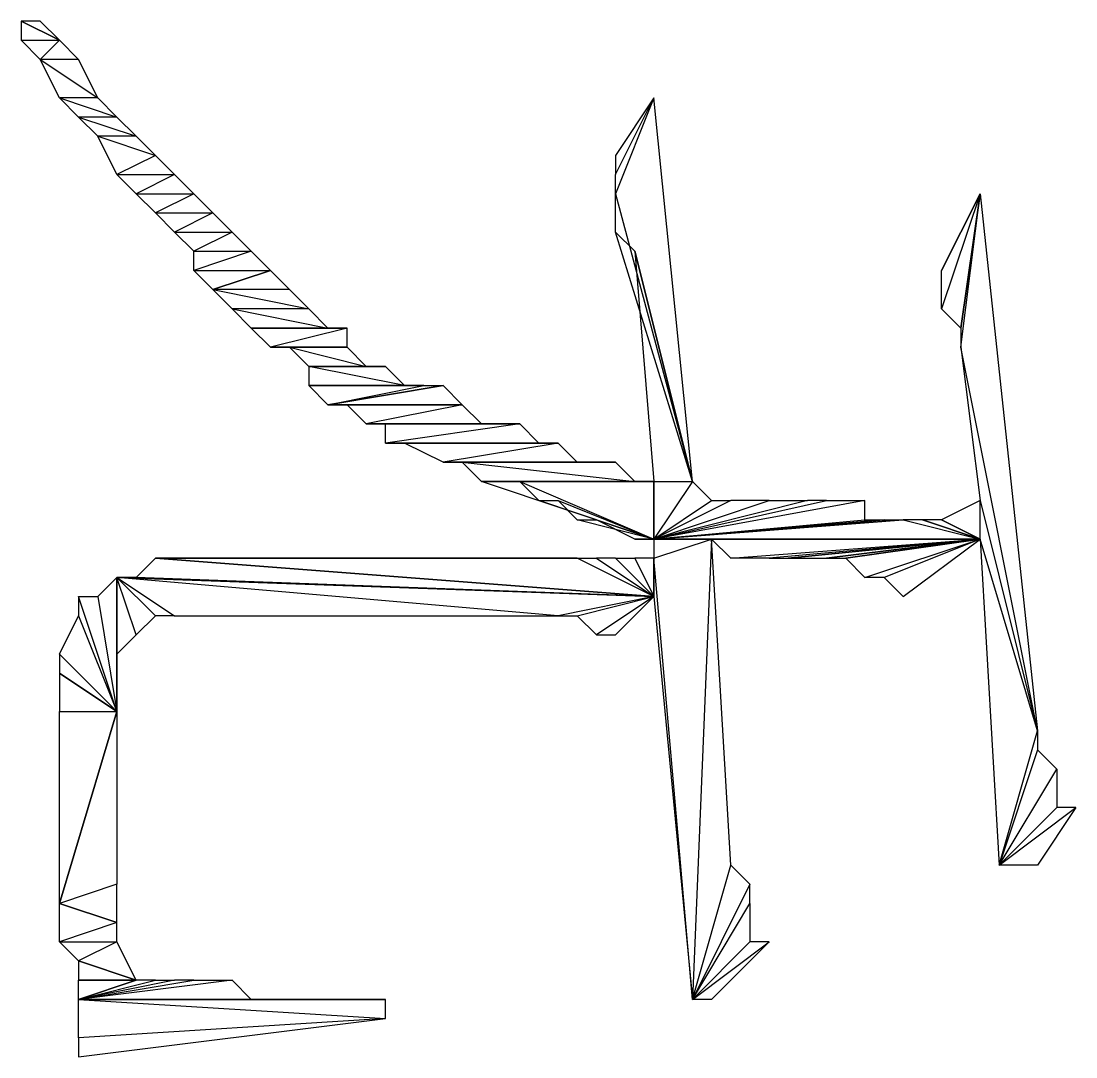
# Model space of a CAD drawing. Extents: x 0 to 7.8, y 0 to 11.
# Drawn here: x 1.835 to 1.9725, y 9.24 to 9.375 of the extents above; entities that cross this region are included whole.
import ezdxf

# ---------------------------------------------------------------- set-up
doc = ezdxf.new("R2010")
doc.units = 0
doc.header["$MEASUREMENT"] = 0
doc.linetypes.add('AUSGEZOGEN', pattern=[0])
doc.layers.get('0').update_dxf_attribs({"linetype": 'AUSGEZOGEN'})

msp = doc.modelspace()

# ---------------------------------------------------------------- linework, layer by layer
for points in [[(1.835, 9.375), (1.835, 9.3725), (1.835, 9.3725), (1.84, 9.3725), (1.835, 9.375)], [(1.8375, 9.375), (1.835, 9.375), (1.835, 9.375), (1.84, 9.3725), (1.8375, 9.375), (1.8375, 9.375)], [(1.835, 9.3725), (1.84, 9.3725), (1.84, 9.3725), (1.8375, 9.37), (1.835, 9.3725), (1.835, 9.3725)], [(1.84, 9.3725), (1.8425, 9.37), (1.8425, 9.37), (1.8375, 9.37), (1.84, 9.3725)], [(1.8425, 9.37), (1.8375, 9.37), (1.8375, 9.37), (1.845, 9.365), (1.8425, 9.37)], [(1.8375, 9.37), (1.845, 9.365), (1.845, 9.365), (1.84, 9.365), (1.8375, 9.37)], [(1.845, 9.365), (1.84, 9.365), (1.84, 9.365), (1.8475, 9.3625), (1.845, 9.365)], [(1.84, 9.365), (1.8475, 9.3625), (1.8475, 9.3625), (1.8425, 9.3625), (1.84, 9.365)], [(1.9125, 9.3575), (1.9125, 9.355), (1.9125, 9.355), (1.9175, 9.365), (1.9125, 9.3575)], [(1.9125, 9.355), (1.9175, 9.365), (1.9175, 9.365), (1.9125, 9.3525), (1.9125, 9.355)], [(1.9175, 9.365), (1.9125, 9.3525), (1.9125, 9.3525), (1.9225, 9.315), (1.9175, 9.365), (1.9175, 9.365)], [(1.8475, 9.3625), (1.8425, 9.3625), (1.8425, 9.3625), (1.85, 9.36), (1.8475, 9.3625)], [(1.8425, 9.3625), (1.85, 9.36), (1.85, 9.36), (1.845, 9.36), (1.8425, 9.3625)], [(1.85, 9.36), (1.845, 9.36), (1.845, 9.36), (1.8525, 9.3575), (1.85, 9.36)], [(1.845, 9.36), (1.8525, 9.3575), (1.8525, 9.3575), (1.8475, 9.355), (1.845, 9.36)], [(1.8525, 9.3575), (1.8475, 9.355), (1.8475, 9.355), (1.855, 9.355), (1.8525, 9.3575)], [(1.8475, 9.355), (1.855, 9.355), (1.855, 9.355), (1.85, 9.3525), (1.8475, 9.355)], [(1.855, 9.355), (1.85, 9.3525), (1.85, 9.3525), (1.8575, 9.3525), (1.855, 9.355)], [(1.85, 9.3525), (1.8575, 9.3525), (1.8575, 9.3525), (1.8525, 9.35), (1.85, 9.3525)], [(1.8575, 9.3525), (1.8525, 9.35), (1.8525, 9.35), (1.86, 9.35), (1.8575, 9.3525)], [(1.9225, 9.315), (1.9125, 9.3475), (1.9125, 9.3475), (1.9125, 9.3525), (1.9225, 9.315), (1.9225, 9.315)], [(1.955, 9.3425), (1.955, 9.3425), (1.955, 9.3425), (1.96, 9.3525), (1.955, 9.3425)], [(1.955, 9.3425), (1.96, 9.3525), (1.96, 9.3525), (1.955, 9.3375), (1.955, 9.3425)], [(1.96, 9.3525), (1.955, 9.3375), (1.955, 9.3375), (1.9575, 9.335), (1.96, 9.3525), (1.96, 9.3525)], [(1.9575, 9.335), (1.9575, 9.3325), (1.9575, 9.3325), (1.96, 9.3525), (1.9575, 9.335)], [(1.9575, 9.3325), (1.96, 9.3525), (1.96, 9.3525), (1.9675, 9.2825), (1.9575, 9.3325), (1.9575, 9.3325)], [(1.8525, 9.35), (1.86, 9.35), (1.86, 9.35), (1.855, 9.3475), (1.8525, 9.35)], [(1.86, 9.35), (1.855, 9.3475), (1.855, 9.3475), (1.8625, 9.3475), (1.86, 9.35)], [(1.855, 9.3475), (1.8625, 9.3475), (1.8625, 9.3475), (1.8575, 9.345), (1.855, 9.3475)], [(1.8625, 9.3475), (1.8575, 9.345), (1.8575, 9.345), (1.865, 9.345), (1.8625, 9.3475)], [(1.915, 9.345), (1.9225, 9.315), (1.9225, 9.315), (1.9125, 9.3475), (1.915, 9.345)], [(1.8575, 9.345), (1.865, 9.345), (1.865, 9.345), (1.8575, 9.3425), (1.8575, 9.345)], [(1.865, 9.345), (1.8575, 9.3425), (1.8575, 9.3425), (1.8675, 9.3425), (1.865, 9.345)], [(1.915, 9.345), (1.9175, 9.315), (1.9175, 9.315), (1.9225, 9.315), (1.915, 9.345)], [(1.8575, 9.3425), (1.8675, 9.3425), (1.8675, 9.3425), (1.86, 9.34), (1.8575, 9.3425), (1.8575, 9.3425)], [(1.8675, 9.3425), (1.87, 9.34), (1.87, 9.34), (1.86, 9.34), (1.8675, 9.3425)], [(1.87, 9.34), (1.86, 9.34), (1.86, 9.34), (1.8725, 9.3375), (1.87, 9.34)], [(1.86, 9.34), (1.8725, 9.3375), (1.8725, 9.3375), (1.8625, 9.3375), (1.86, 9.34)], [(1.8725, 9.3375), (1.8625, 9.3375), (1.8625, 9.3375), (1.875, 9.335), (1.8725, 9.3375)], [(1.8625, 9.3375), (1.875, 9.335), (1.875, 9.335), (1.865, 9.335), (1.8625, 9.3375)], [(1.875, 9.335), (1.865, 9.335), (1.865, 9.335), (1.8775, 9.335), (1.875, 9.335)], [(1.865, 9.335), (1.8775, 9.335), (1.8775, 9.335), (1.8675, 9.3325), (1.865, 9.335)], [(1.8775, 9.335), (1.8675, 9.3325), (1.8675, 9.3325), (1.8775, 9.3325), (1.8775, 9.335)], [(1.8675, 9.3325), (1.8775, 9.3325), (1.8775, 9.3325), (1.87, 9.3325), (1.8675, 9.3325)], [(1.8775, 9.3325), (1.87, 9.3325), (1.87, 9.3325), (1.88, 9.33), (1.8775, 9.3325)], [(1.87, 9.3325), (1.88, 9.33), (1.88, 9.33), (1.8725, 9.33), (1.87, 9.3325), (1.87, 9.3325)], [(1.9575, 9.3325), (1.96, 9.3125), (1.96, 9.3125), (1.9675, 9.2825), (1.9575, 9.3325), (1.9575, 9.3325)], [(1.8725, 9.3275), (1.885, 9.3275), (1.885, 9.3275), (1.8725, 9.33), (1.8725, 9.3275)], [(1.885, 9.3275), (1.8725, 9.33), (1.8725, 9.33), (1.8825, 9.33), (1.885, 9.3275)], [(1.8725, 9.33), (1.8825, 9.33), (1.8825, 9.33), (1.88, 9.33), (1.8725, 9.33), (1.8725, 9.33)], [(1.875, 9.325), (1.8875, 9.3275), (1.8875, 9.3275), (1.8725, 9.3275), (1.875, 9.325)], [(1.8875, 9.3275), (1.8725, 9.3275), (1.8725, 9.3275), (1.885, 9.3275), (1.8875, 9.3275)], [(1.89, 9.3275), (1.89, 9.3275), (1.89, 9.3275), (1.875, 9.325), (1.89, 9.3275)], [(1.89, 9.3275), (1.875, 9.325), (1.875, 9.325), (1.8925, 9.325), (1.89, 9.3275), (1.89, 9.3275)], [(1.89, 9.3275), (1.875, 9.325), (1.875, 9.325), (1.8875, 9.3275), (1.89, 9.3275)], [(1.875, 9.325), (1.8775, 9.325), (1.8775, 9.325), (1.8925, 9.325), (1.875, 9.325)], [(1.8775, 9.325), (1.8925, 9.325), (1.8925, 9.325), (1.88, 9.3225), (1.8775, 9.325)], [(1.8925, 9.325), (1.88, 9.3225), (1.88, 9.3225), (1.895, 9.3225), (1.8925, 9.325)], [(1.88, 9.3225), (1.895, 9.3225), (1.895, 9.3225), (1.8825, 9.3225), (1.88, 9.3225)], [(1.895, 9.3225), (1.8825, 9.3225), (1.8825, 9.3225), (1.9, 9.3225), (1.895, 9.3225)], [(1.8825, 9.3225), (1.9, 9.3225), (1.9, 9.3225), (1.8825, 9.32), (1.8825, 9.3225)], [(1.9, 9.3225), (1.8825, 9.32), (1.8825, 9.32), (1.9025, 9.32), (1.9, 9.3225)], [(1.8825, 9.32), (1.9025, 9.32), (1.9025, 9.32), (1.885, 9.32), (1.8825, 9.32)], [(1.9025, 9.32), (1.885, 9.32), (1.885, 9.32), (1.905, 9.32), (1.9025, 9.32)], [(1.885, 9.32), (1.905, 9.32), (1.905, 9.32), (1.89, 9.3175), (1.885, 9.32)], [(1.905, 9.32), (1.89, 9.3175), (1.89, 9.3175), (1.9075, 9.3175), (1.905, 9.32)], [(1.89, 9.3175), (1.9075, 9.3175), (1.9075, 9.3175), (1.8925, 9.3175), (1.89, 9.3175), (1.89, 9.3175)], [(1.9075, 9.3175), (1.9125, 9.3175), (1.9125, 9.3175), (1.8925, 9.3175), (1.9075, 9.3175)], [(1.9125, 9.3175), (1.8925, 9.3175), (1.8925, 9.3175), (1.915, 9.315), (1.9125, 9.3175)], [(1.8925, 9.3175), (1.915, 9.315), (1.915, 9.315), (1.895, 9.315), (1.8925, 9.3175), (1.8925, 9.3175)], [(1.9, 9.315), (1.9175, 9.3075), (1.9175, 9.3075), (1.895, 9.315), (1.9, 9.315)], [(1.9175, 9.3075), (1.895, 9.315), (1.895, 9.315), (1.9175, 9.315), (1.9175, 9.3075)], [(1.895, 9.315), (1.9175, 9.315), (1.9175, 9.315), (1.915, 9.315), (1.895, 9.315), (1.895, 9.315)], [(1.9175, 9.3075), (1.9025, 9.3125), (1.9025, 9.3125), (1.9, 9.315), (1.9175, 9.3075), (1.9175, 9.3075)], [(1.9175, 9.3075), (1.925, 9.3125), (1.925, 9.3125), (1.9225, 9.315), (1.9175, 9.3075), (1.9175, 9.3075)], [(1.9175, 9.315), (1.9225, 9.315), (1.9225, 9.315), (1.9175, 9.3075), (1.9175, 9.315), (1.9175, 9.315)], [(1.905, 9.3125), (1.9175, 9.3075), (1.9175, 9.3075), (1.9025, 9.3125), (1.905, 9.3125)], [(1.9175, 9.3075), (1.9075, 9.31), (1.9075, 9.31), (1.905, 9.3125), (1.9175, 9.3075), (1.9175, 9.3075)], [(1.9175, 9.3075), (1.945, 9.31), (1.945, 9.31), (1.945, 9.3125), (1.9175, 9.3075), (1.9175, 9.3075)], [(1.945, 9.3125), (1.9175, 9.3075), (1.9175, 9.3075), (1.94, 9.3125), (1.945, 9.3125)], [(1.9175, 9.3075), (1.94, 9.3125), (1.94, 9.3125), (1.9375, 9.3125), (1.9175, 9.3075), (1.9175, 9.3075)], [(1.9375, 9.3125), (1.9175, 9.3075), (1.9175, 9.3075), (1.9325, 9.3125), (1.9375, 9.3125)], [(1.9175, 9.3075), (1.9325, 9.3125), (1.9325, 9.3125), (1.9275, 9.3125), (1.9175, 9.3075), (1.9175, 9.3075)], [(1.9275, 9.3125), (1.9175, 9.3075), (1.9175, 9.3075), (1.925, 9.3125), (1.9275, 9.3125)], [(1.96, 9.3125), (1.955, 9.31), (1.955, 9.31), (1.96, 9.3075), (1.96, 9.3125), (1.96, 9.3125)], [(1.9675, 9.2825), (1.96, 9.3075), (1.96, 9.3075), (1.96, 9.3125), (1.9675, 9.2825), (1.9675, 9.2825)], [(1.91, 9.31), (1.9175, 9.3075), (1.9175, 9.3075), (1.9075, 9.31), (1.91, 9.31)], [(1.9175, 9.3075), (1.915, 9.3075), (1.915, 9.3075), (1.91, 9.31), (1.9175, 9.3075), (1.9175, 9.3075)], [(1.95, 9.31), (1.96, 9.3075), (1.96, 9.3075), (1.9175, 9.3075), (1.95, 9.31), (1.95, 9.31)], [(1.95, 9.31), (1.9175, 9.3075), (1.9175, 9.3075), (1.9475, 9.31), (1.95, 9.31)], [(1.9175, 9.3075), (1.9475, 9.31), (1.9475, 9.31), (1.9475, 9.31), (1.9175, 9.3075), (1.9175, 9.3075)], [(1.9475, 9.31), (1.9175, 9.3075), (1.9175, 9.3075), (1.945, 9.31), (1.9475, 9.31)], [(1.9525, 9.31), (1.95, 9.31), (1.95, 9.31), (1.96, 9.3075), (1.9525, 9.31)], [(1.955, 9.31), (1.9525, 9.31), (1.9525, 9.31), (1.96, 9.3075), (1.955, 9.31), (1.955, 9.31)], [(1.9175, 9.3075), (1.9175, 9.3075), (1.9175, 9.3075), (1.915, 9.3075), (1.9175, 9.3075)], [(1.9225, 9.2475), (1.9175, 9.305), (1.9175, 9.305), (1.925, 9.3075), (1.9225, 9.2475)], [(1.9175, 9.305), (1.925, 9.3075), (1.925, 9.3075), (1.9175, 9.3075), (1.9175, 9.305)], [(1.925, 9.3075), (1.9175, 9.3075), (1.9175, 9.3075), (1.96, 9.3075), (1.925, 9.3075), (1.925, 9.3075)], [(1.9225, 9.2475), (1.9275, 9.265), (1.9275, 9.265), (1.925, 9.3075), (1.9225, 9.2475), (1.9225, 9.2475)], [(1.925, 9.3075), (1.9275, 9.305), (1.9275, 9.305), (1.96, 9.3075), (1.925, 9.3075)], [(1.9275, 9.305), (1.96, 9.3075), (1.96, 9.3075), (1.9325, 9.305), (1.9275, 9.305)], [(1.96, 9.3075), (1.9325, 9.305), (1.9325, 9.305), (1.935, 9.305), (1.96, 9.3075), (1.96, 9.3075)], [(1.935, 9.305), (1.94, 9.305), (1.94, 9.305), (1.96, 9.3075), (1.935, 9.305)], [(1.94, 9.305), (1.96, 9.3075), (1.96, 9.3075), (1.94, 9.305), (1.94, 9.305)], [(1.96, 9.3075), (1.94, 9.305), (1.94, 9.305), (1.9425, 9.305), (1.96, 9.3075), (1.96, 9.3075)], [(1.9425, 9.305), (1.945, 9.3025), (1.945, 9.3025), (1.96, 9.3075), (1.9425, 9.305)], [(1.945, 9.3025), (1.96, 9.3075), (1.96, 9.3075), (1.9475, 9.3025), (1.945, 9.3025)], [(1.96, 9.3075), (1.9475, 9.3025), (1.9475, 9.3025), (1.95, 9.3), (1.96, 9.3075), (1.96, 9.3075)], [(1.9625, 9.265), (1.9675, 9.2825), (1.9675, 9.2825), (1.96, 9.3075), (1.9625, 9.265)], [(1.9175, 9.3), (1.85, 9.3025), (1.85, 9.3025), (1.8525, 9.305), (1.9175, 9.3), (1.9175, 9.3)], [(1.9075, 9.305), (1.8525, 9.305), (1.8525, 9.305), (1.8525, 9.305), (1.9075, 9.305)], [(1.8525, 9.305), (1.8525, 9.305), (1.8525, 9.305), (1.9175, 9.3), (1.8525, 9.305)], [(1.8525, 9.305), (1.9175, 9.3), (1.9175, 9.3), (1.9075, 9.305), (1.8525, 9.305)], [(1.9175, 9.3), (1.9075, 9.305), (1.9075, 9.305), (1.91, 9.305), (1.9175, 9.3), (1.9175, 9.3)], [(1.91, 9.305), (1.9175, 9.3), (1.9175, 9.3), (1.9125, 9.305), (1.91, 9.305)], [(1.9175, 9.3), (1.9125, 9.305), (1.9125, 9.305), (1.915, 9.305), (1.9175, 9.3), (1.9175, 9.3)], [(1.9175, 9.305), (1.915, 9.305), (1.915, 9.305), (1.9175, 9.3), (1.9175, 9.305), (1.9175, 9.305)], [(1.9175, 9.3), (1.9225, 9.2475), (1.9225, 9.2475), (1.9175, 9.305), (1.9175, 9.3)], [(1.8475, 9.3025), (1.845, 9.3), (1.845, 9.3), (1.8475, 9.285), (1.8475, 9.3025), (1.8475, 9.3025)], [(1.9175, 9.3), (1.905, 9.2975), (1.905, 9.2975), (1.8475, 9.3025), (1.9175, 9.3)], [(1.905, 9.2975), (1.8475, 9.3025), (1.8475, 9.3025), (1.855, 9.2975), (1.905, 9.2975)], [(1.8475, 9.3025), (1.855, 9.2975), (1.855, 9.2975), (1.8525, 9.2975), (1.8475, 9.3025), (1.8475, 9.3025)], [(1.8525, 9.2975), (1.85, 9.295), (1.85, 9.295), (1.8475, 9.3025), (1.8525, 9.2975)], [(1.85, 9.295), (1.8475, 9.3025), (1.8475, 9.3025), (1.8475, 9.2925), (1.85, 9.295)], [(1.8475, 9.3025), (1.8475, 9.2925), (1.8475, 9.2925), (1.8475, 9.29), (1.8475, 9.3025), (1.8475, 9.3025)], [(1.8475, 9.29), (1.8475, 9.2875), (1.8475, 9.2875), (1.8475, 9.3025), (1.8475, 9.29)], [(1.8475, 9.2875), (1.8475, 9.3025), (1.8475, 9.3025), (1.8475, 9.285), (1.8475, 9.2875), (1.8475, 9.2875)], [(1.8475, 9.3025), (1.9175, 9.3), (1.9175, 9.3), (1.85, 9.3025), (1.8475, 9.3025)], [(1.8425, 9.2975), (1.8475, 9.285), (1.8475, 9.285), (1.8425, 9.3), (1.8425, 9.2975)], [(1.8475, 9.285), (1.8425, 9.3), (1.8425, 9.3), (1.845, 9.3), (1.8475, 9.285), (1.8475, 9.285)], [(1.905, 9.2975), (1.9075, 9.2975), (1.9075, 9.2975), (1.9175, 9.3), (1.905, 9.2975)], [(1.9075, 9.2975), (1.9175, 9.3), (1.9175, 9.3), (1.91, 9.295), (1.9075, 9.2975)], [(1.9175, 9.3), (1.91, 9.295), (1.91, 9.295), (1.9125, 9.295), (1.9175, 9.3), (1.9175, 9.3)], [(1.8475, 9.285), (1.84, 9.2925), (1.84, 9.2925), (1.8425, 9.2975), (1.8475, 9.285), (1.8475, 9.285)], [(1.84, 9.29), (1.8475, 9.285), (1.8475, 9.285), (1.84, 9.2925), (1.84, 9.29)], [(1.84, 9.29), (1.84, 9.285), (1.84, 9.285), (1.8475, 9.285), (1.84, 9.29)], [(1.8475, 9.285), (1.8475, 9.2625), (1.8475, 9.2625), (1.84, 9.26), (1.8475, 9.285)], [(1.84, 9.285), (1.8475, 9.285), (1.8475, 9.285), (1.84, 9.26), (1.84, 9.285), (1.84, 9.285)], [(1.9675, 9.28), (1.9625, 9.265), (1.9625, 9.265), (1.9675, 9.2825), (1.9675, 9.28)], [(1.9625, 9.265), (1.97, 9.2775), (1.97, 9.2775), (1.9675, 9.28), (1.9625, 9.265), (1.9625, 9.265)], [(1.97, 9.2725), (1.9625, 9.265), (1.9625, 9.265), (1.97, 9.2775), (1.97, 9.2725)], [(1.9675, 9.265), (1.9625, 9.265), (1.9625, 9.265), (1.9725, 9.2725), (1.9675, 9.265)], [(1.9625, 9.265), (1.9725, 9.2725), (1.9725, 9.2725), (1.97, 9.2725), (1.9625, 9.265), (1.9625, 9.265)], [(1.93, 9.2625), (1.9225, 9.2475), (1.9225, 9.2475), (1.9275, 9.265), (1.93, 9.2625)], [(1.8475, 9.2625), (1.84, 9.26), (1.84, 9.26), (1.8475, 9.2575), (1.8475, 9.2625), (1.8475, 9.2625)], [(1.9225, 9.2475), (1.93, 9.26), (1.93, 9.26), (1.93, 9.2625), (1.9225, 9.2475), (1.9225, 9.2475)], [(1.84, 9.26), (1.84, 9.26), (1.84, 9.26), (1.8475, 9.2575), (1.84, 9.26)], [(1.84, 9.26), (1.8475, 9.2575), (1.8475, 9.2575), (1.84, 9.255), (1.84, 9.26)], [(1.93, 9.255), (1.9225, 9.2475), (1.9225, 9.2475), (1.93, 9.26), (1.93, 9.255)], [(1.8475, 9.2575), (1.84, 9.255), (1.84, 9.255), (1.8475, 9.255), (1.8475, 9.2575)], [(1.84, 9.255), (1.8475, 9.255), (1.8475, 9.255), (1.8425, 9.2525), (1.84, 9.255)], [(1.8475, 9.255), (1.8425, 9.2525), (1.8425, 9.2525), (1.85, 9.25), (1.8475, 9.255), (1.8475, 9.255)], [(1.925, 9.2475), (1.9225, 9.2475), (1.9225, 9.2475), (1.9325, 9.255), (1.925, 9.2475)], [(1.9225, 9.2475), (1.9325, 9.255), (1.9325, 9.255), (1.93, 9.255), (1.9225, 9.2475), (1.9225, 9.2475)], [(1.8425, 9.2525), (1.8425, 9.25), (1.8425, 9.25), (1.85, 9.25), (1.8425, 9.2525)], [(1.8425, 9.2475), (1.865, 9.2475), (1.865, 9.2475), (1.8625, 9.25), (1.8425, 9.2475), (1.8425, 9.2475)], [(1.8625, 9.25), (1.8425, 9.2475), (1.8425, 9.2475), (1.8575, 9.25), (1.8625, 9.25)], [(1.8425, 9.2475), (1.8575, 9.25), (1.8575, 9.25), (1.855, 9.25), (1.8425, 9.2475), (1.8425, 9.2475)], [(1.855, 9.25), (1.8425, 9.2475), (1.8425, 9.2475), (1.8525, 9.25), (1.855, 9.25)], [(1.8425, 9.2475), (1.8525, 9.25), (1.8525, 9.25), (1.85, 9.25), (1.8425, 9.2475), (1.8425, 9.2475)], [(1.8425, 9.25), (1.85, 9.25), (1.85, 9.25), (1.85, 9.25), (1.8425, 9.25)], [(1.85, 9.25), (1.85, 9.25), (1.85, 9.25), (1.8425, 9.25), (1.85, 9.25)], [(1.85, 9.25), (1.8425, 9.25), (1.8425, 9.25), (1.85, 9.25), (1.85, 9.25)], [(1.8425, 9.25), (1.85, 9.25), (1.85, 9.25), (1.8425, 9.2475), (1.8425, 9.25)], [(1.85, 9.25), (1.8425, 9.2475), (1.8425, 9.2475), (1.85, 9.25), (1.85, 9.25), (1.85, 9.25)], [(1.8825, 9.2475), (1.8825, 9.2475), (1.8825, 9.2475), (1.8425, 9.2475), (1.8825, 9.2475)], [(1.8825, 9.2475), (1.8425, 9.2475), (1.8425, 9.2475), (1.8825, 9.245), (1.8825, 9.2475)], [(1.8425, 9.2475), (1.8825, 9.245), (1.8825, 9.245), (1.8425, 9.2425), (1.8425, 9.2475)], [(1.8825, 9.2475), (1.8425, 9.2475), (1.8425, 9.2475), (1.875, 9.2475), (1.8825, 9.2475)], [(1.8425, 9.2475), (1.875, 9.2475), (1.875, 9.2475), (1.87, 9.2475), (1.8425, 9.2475), (1.8425, 9.2475)], [(1.87, 9.2475), (1.8425, 9.2475), (1.8425, 9.2475), (1.865, 9.2475), (1.87, 9.2475)], [(1.8825, 9.245), (1.8425, 9.2425), (1.8425, 9.2425), (1.8425, 9.24), (1.8825, 9.245), (1.8825, 9.245)]]:
    msp.add_lwpolyline(points)

doc.saveas('drawing.dxf')
